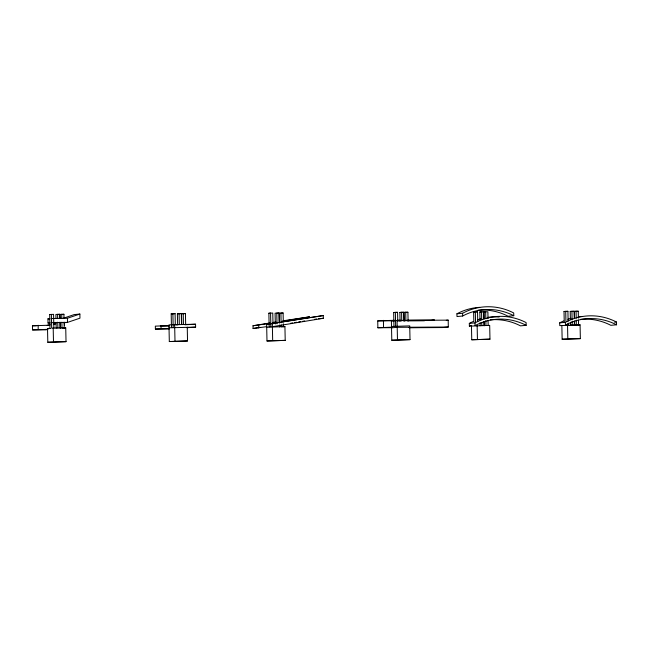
<?xml version="1.0" encoding="UTF-8"?>
<svg xmlns="http://www.w3.org/2000/svg" width="649" height="649" viewBox="0 0 649 649"><rect width="100%" height="100%" fill="white"/><g stroke="black" fill="none" stroke-linecap="round" stroke-linejoin="round"><path stroke-width="0.97" d="M63.651 318.148L74.197 314.587L79.876 314.051L79.957 318.18L67.504 322.383L63.716 322.74M51.725 318.513L67.415 318.253L79.876 314.051M47.207 325.384L50.078 324.419M53.843 324.524L55.757 323.883M266.747 326.65L253.069 328.499L253.013 325.749L270 322.951M272.994 322.456L275.987 321.961M282.98 320.809L309.638 316.826L282.664 321.263M253.013 325.749L269.684 323.405M272.677 322.91L275.679 322.415M266.707 327.218L284.927 326.609L285.211 340.368L266.99 340.976L266.642 324.459L269.643 323.965M272.637 323.478L275.638 322.983M277.634 322.65L279.63 322.326M281.625 321.993L323.267 315.544L323.324 318.294L272.385 326.682M266.642 324.459L323.267 315.544M253.069 328.499L260.062 327.347M290.679 323.267L292.675 322.942M294.67 322.61L296.666 322.277M298.67 321.953L300.665 321.62M302.661 321.296L304.657 320.963M314.651 319.324L316.647 318.992M51.385 314.359L51.669 328.118L65.736 327.899L66.028 341.658L47.807 342.266L47.515 328.508L49.965 328.28L49.681 314.514L53.575 314.343L53.867 328.102M59.87 318.237L59.789 314.303L57.591 314.319L55.887 314.481L55.968 318.416M58.085 314.465L59.789 314.303M64.008 318.213L63.926 314.278L61.728 314.294L60.024 314.457L60.106 318.391M62.223 314.441L63.926 314.278M49.997 322.991L48.026 322.999L47.937 318.87L49.835 318.691M48.026 322.999L49.916 322.821M51.815 322.642L67.504 322.383L67.415 318.253M46.33 329.838L32.539 329.919L32.45 325.79L49.957 325.19M171.474 327.558L171.19 313.8L175.084 313.629L175.311 324.435M175.084 313.629L171.19 313.8M177.623 324.573L177.396 313.759L179.1 313.605L181.298 313.589L181.525 324.403M181.298 313.589L177.396 313.759M181.761 324.549L181.533 313.735L183.237 313.581L185.436 313.564L185.663 324.378M185.436 313.564L181.533 313.735M32.539 329.919L48.075 329.327M61.89 322.155L62.02 328.053L65.736 327.899M269.157 326.982L268.864 313.224L272.767 313.045L272.994 323.859M279.184 322.845L278.973 313.013L275.079 313.183L275.306 323.997M277.269 313.175L278.973 313.013M283.297 321.831L283.11 312.988L279.216 313.159L279.419 322.991M281.406 313.151L283.11 312.988M168.983 325.571L155.33 326.147L155.395 329.075L169.34 328.994M186.953 327.688L195.617 327.137L195.56 324.208L168.959 324.865L169.316 341.552L187.537 340.944L187.245 327.185M195.56 324.208L184.9 324.776M155.395 329.075L169.04 328.491M169.024 327.794L195.617 327.137M47.807 342.266L66.028 341.658M318.594 318.74L323.324 318.294M393.951 326.244L393.667 312.485L397.569 312.315L397.748 321.158M397.569 312.315L393.667 312.485M400.06 321.296L399.881 312.445L401.585 312.291L403.775 312.274L403.962 321.125M403.775 312.274L399.881 312.445M404.197 321.271L404.011 312.42L405.714 312.266L407.913 312.25L408.099 321.101M407.913 312.25L404.011 312.42M281.163 324.792L281.204 326.763L284.927 326.609M391.907 327.68L377.872 327.761L377.734 320.882L394.43 320.281M473.835 321.839L473.624 312.015L475.328 311.853L477.526 311.836L477.729 321.669M513.773 315.706A64.916 59.083 84.6 0 0 462.664 316.006L456.985 316.542L456.928 313.792L462.607 313.256A64.916 59.083 84.6 0 1 513.716 312.956L513.773 315.706L508.094 316.241A64.916 59.083 84.6 0 0 478.005 310.222M477.526 311.836L473.624 312.015M480 319.843L479.838 311.974L483.74 311.804L483.878 318.683M169.316 341.552L187.537 340.944M484.122 318.829L483.976 311.95L485.679 311.788L487.878 311.78L488.016 318.659M409.576 327.745L442.642 327.55L448.321 327.015L448.183 320.135L397.066 320.436L391.388 320.971L391.793 340.238L410.014 339.63L409.73 325.871L391.501 326.479M431.682 320.314L434.522 320.046L407.458 320.2M446.285 320.314L448.183 320.135M377.872 327.761L391.574 327.177M564.241 322.293L564.013 311.479L567.916 311.309L568.118 321.133M391.534 327.85L397.212 327.315L448.321 327.015M567.916 311.309L564.013 311.479M570.39 319.308L570.228 311.439L574.122 311.269L574.268 318.148M574.122 311.269L570.228 311.439M574.503 318.302L574.365 311.415L576.069 311.26L578.259 311.244L578.405 318.124M578.259 311.244L574.365 311.415M266.99 340.976L285.211 340.368M471.466 326.009L471.75 339.768L489.979 339.159L489.687 325.392L469.373 326.155L469.316 323.405L474.995 322.869A64.916 59.083 84.6 0 1 526.104 322.569L526.161 325.319L520.482 325.855A64.916 59.083 84.6 0 0 490.401 319.835M561.856 325.474L562.139 339.232L580.36 338.624L580.076 324.865L559.763 325.62L559.698 322.869L565.376 322.334A64.916 59.083 84.6 0 1 616.493 322.034L616.55 324.784L610.871 325.319A64.916 59.083 84.6 0 0 580.782 319.3M391.793 340.238L410.014 339.63M574.333 321.101L574.414 325.027L570.512 325.206L570.455 322.253M580.076 324.865L574.649 325.181L574.568 321.247M614.603 322.212L616.493 322.034M471.75 339.768L489.979 339.159M562.139 339.232L580.36 338.624M49.681 314.514L51.141 314.505M268.864 313.224L270.333 313.216M479.838 311.974L482.037 311.966M483.976 311.95L485.436 311.942M47.937 318.87L49.908 318.862M397.439 320.265L400.449 320.241M377.734 320.882L394.77 320.776M53.94 322.967L55.911 322.951M398.405 320.931L400.409 320.922M407.426 320.882L424.462 320.776M175.936 324.825L177.923 324.816M32.45 325.79L36.393 325.766M160.311 326.123L169.275 326.066M475.62 325.611L477.08 325.603M566.009 325.076L568.199 325.068L568.159 323.105M47.515 328.508L50.411 328.491M567.64 325.441L570.536 325.417M408.943 327.575L428.989 327.461M578.446 320.095L578.551 325.003M576.069 311.26L576.207 318.14M576.247 320.103L576.353 325.019M571.931 311.285L572.094 319.146M572.134 321.109L572.215 325.044M567.534 324.938L567.818 338.697M565.717 311.317L565.92 321.15M565.376 322.334L565.441 325.084A64.916 59.083 84.6 0 1 616.55 324.784M488.056 320.622L488.162 325.538M485.679 311.788L485.825 318.675M485.866 320.638L485.963 325.555M484.178 321.782L484.259 325.717M483.943 321.636L484.024 325.563M481.542 311.812L481.704 319.681M481.769 322.626L481.834 325.579M480.065 322.788L480.13 325.741M477.145 325.474L477.429 339.232M475.328 311.853L475.555 322.667M474.995 322.869L475.052 325.62A64.916 59.083 84.6 0 1 526.161 325.319M462.607 313.256L462.664 316.006M405.714 312.266L405.901 321.109M401.585 312.291L401.763 321.133M397.066 320.436L397.472 339.703M395.371 312.323L395.655 326.082M383.413 320.346L383.551 327.226M283.337 323.802L283.402 326.747M280.92 313.005L281.122 322.829M279.459 324.954L279.5 326.926M276.782 313.029L277.009 323.835M272.329 323.924L272.669 340.441M270.568 313.061L270.86 326.82M258.691 325.214L258.756 327.964M183.237 313.581L183.464 324.386M179.1 313.605L179.327 324.411M174.638 324.33L174.995 341.017M172.894 313.637L173.178 327.396M161.009 325.62L161.074 328.54M64.413 322.626L64.47 325.1M64.089 322.147L64.21 328.045M61.728 314.294L61.809 318.229M60.187 322.318L60.316 328.216M59.951 322.172L60.073 328.07M57.591 314.319L57.672 318.253M57.753 322.18L57.883 328.078M56.049 322.342L56.179 328.24M53.194 327.972L53.486 341.731M38.129 325.254L38.218 329.384M559.698 322.869A64.916 59.083 84.6 0 1 563.697 320.922M567.826 319.308A64.916 59.083 84.6 0 1 571.201 318.261M578.105 316.85A64.916 59.083 84.6 0 1 582.486 316.428M469.316 323.405A64.916 59.083 84.6 0 1 473.316 321.458M477.437 319.843A64.916 59.083 84.6 0 1 480.812 318.797M487.715 317.385A64.916 59.083 84.6 0 1 499.138 317.037M469.373 326.155A64.916 59.083 84.6 0 1 470.955 325.336M456.928 313.792A64.916 59.083 84.6 0 1 479.708 307.342"/></g></svg>
